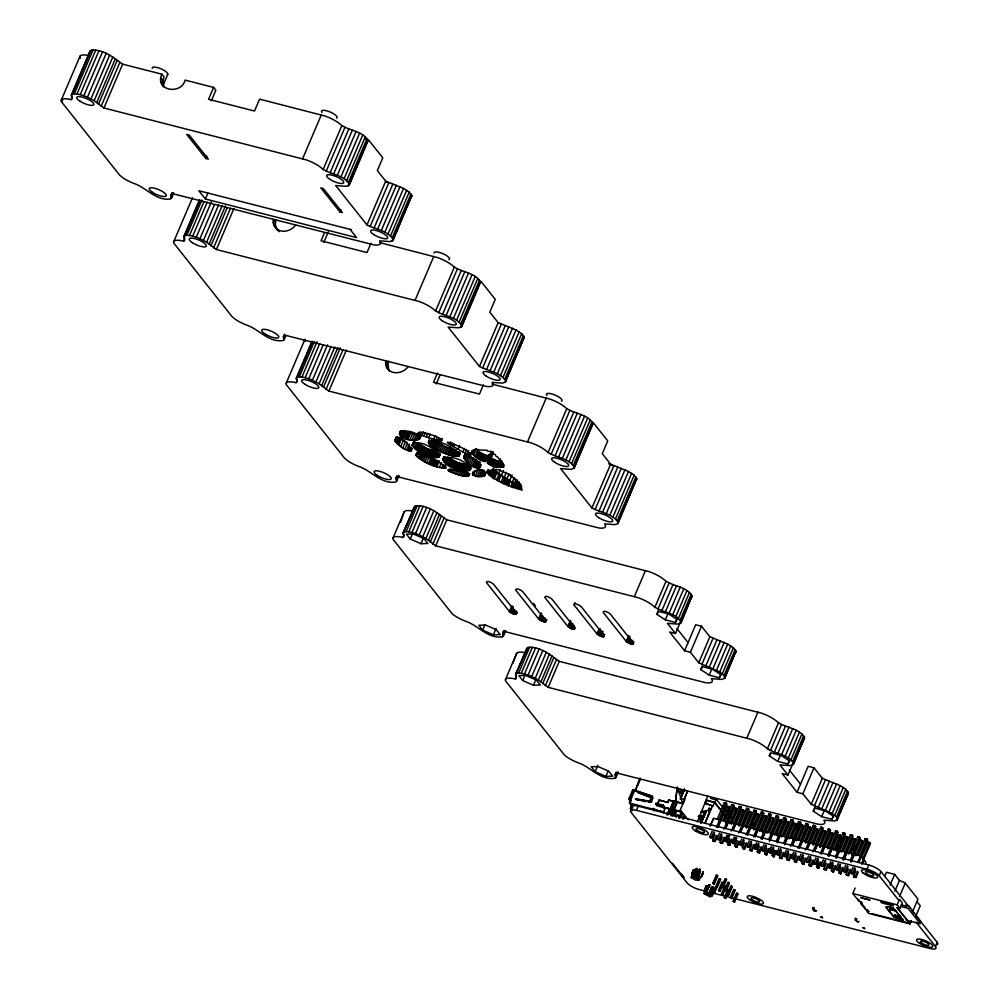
<?xml version="1.0" encoding="UTF-8"?>
<svg xmlns="http://www.w3.org/2000/svg" width="999" height="999" viewBox="0 0 999 999"><rect width="100%" height="100%" fill="white"/><g stroke="black" fill="none" stroke-linecap="round" stroke-linejoin="round"><path stroke-width="1.5" d="M706.555 885.926L704.645 889.697L704.133 893.718L710.077 896.89L711.675 896.303L714.223 892.869L714.035 887.075M211.351 100.774L215.859 90.21L213.624 87.4L185.102 80.107C181.156 95.405 154.171 90.534 161.863 74.176L122.64 64.161C113.399 57.53 103.359 48.926 91.146 50.262L90.097 51.049L71.404 94.893L72.103 98.926L71.179 99.625L67.832 98.951A17.62 5.095 23.1 0 0 61.214 101.423L119.655 175.175L123.414 178.184A17.62 5.095 23.1 0 0 135.402 183.991C147.128 188.511 156.581 201.086 170.604 199.001L173.451 193.968M161.513 83.854L163.749 86.676L162.999 80.594L164.086 76.973L161.863 74.176M273.177 222.465L273.239 219.318L275.474 222.128L275.412 225.275L277.822 230.694L273.976 225.387L273.177 222.465L275.412 225.275M385.651 363.998L385.701 360.839L387.937 363.661L388.686 369.73L386.451 366.92L385.651 363.998L387.887 366.808M700.586 871.003L698.164 879.295L701.585 876.385L703.333 872.289L698.863 880.169L694.829 877.597C695.067 865.022 696.041 879.033 691.233 877.484L693.493 869.704M472.927 453.496L471.803 450.761L473.426 451.81L473.588 449.65L474.987 450.911L476.261 449.113C479.37 449.987 482.804 450.362 486.813 450.124L487.749 451.298L491.246 451.348L493.481 454.046L494.98 454.245L496.253 456.63C498.788 456.131 497.977 460.102 500.474 458.891C499.25 461.813 503.621 460.776 501.823 462.525C504.745 463.461 500.561 464.66 504.483 465.284L501.873 466.133L503.946 466.933L502.859 467.232L497.402 467.257L492.582 465.996L487.425 463.261L490.459 459.74L490.946 454.92L488.961 458.691L485.514 461.426L480.294 459.99L475.062 456.643L470.929 452.372L472.927 453.496L474.463 449.762M171.641 198.214L170.879 195.479L171.878 193.481L373.888 244.892A17.62 5.095 23.1 0 0 380.507 242.42L379.62 240.834L390.097 241.571L393.044 240.472L411.838 195.429L409.215 192.133L403.546 188.411L385.689 181.106L377.347 170.604L382.792 157.83L368.456 139.785L365.534 139.036M199.55 199.65L183.878 236.426L184.578 240.447L183.641 241.159L180.295 240.484A17.62 5.095 23.1 0 0 173.676 242.957L232.118 316.708L235.889 319.717A17.62 5.095 23.1 0 0 247.877 325.512C259.59 330.045 269.043 342.62 283.079 340.534L284.116 339.747L283.341 337.013L284.34 335.015L486.363 386.426A17.62 5.095 23.1 0 0 492.982 383.953L492.082 382.367L502.559 383.104L505.519 382.005L524.313 336.963L521.69 333.666L516.021 329.945L498.164 322.64L489.81 312.138L495.267 299.363L480.931 281.318L461.588 326.71L458.628 327.822L448.151 327.085L479.458 366.471C488.124 371.079 499.862 371.978 505.606 380.794L505.519 382.005M312.025 341.183L296.341 377.947L297.053 381.98L296.116 382.692L292.769 382.018A17.62 5.095 23.1 0 0 286.151 384.49L344.593 458.241L348.364 461.238A17.62 5.095 23.1 0 0 360.339 467.045C372.065 471.565 381.518 484.14 395.542 482.067L396.578 481.281L395.816 478.546L396.815 476.535L598.826 527.959A17.62 5.095 23.1 0 0 605.444 525.486L604.557 523.888L615.034 524.637L617.981 523.526L636.775 478.496L634.153 475.199L628.483 471.466L610.626 464.173L602.285 453.671L607.742 440.884L593.394 422.839L574.05 468.244L571.103 469.355L560.626 468.606L591.932 508.004C600.586 512.612 612.325 513.498 618.081 522.327L617.981 523.526M685.439 610.239L675.511 633.516L667.444 623.364L677.921 624.1L680.881 623.001L692.07 595.791C685.988 585.864 672.165 586.725 664.098 579.645A17.62 5.095 23.1 0 0 649.175 571.665L446.803 519.805C437.562 513.186 427.522 504.57 415.297 505.919L403.171 532.704L403.871 536.738L402.934 537.45L399.6 536.775A17.62 5.095 23.1 0 0 392.969 539.235L452.247 613.836A17.62 5.095 23.1 0 0 467.17 621.803C478.883 626.323 488.349 638.898 502.372 636.825L503.409 636.038L502.634 633.304L503.646 631.293L705.656 682.717A17.62 5.095 23.1 0 0 712.275 680.244L711.388 678.646L721.852 679.395L724.812 678.284L736.001 651.073L733.378 647.777L727.709 644.055L709.852 636.75L701.51 626.261L695.666 624.762L684.577 650.774L690.409 652.26L698.751 662.762L719.755 671.915L724.038 675.549L724.812 678.284M797.327 753.146L787.986 775.037L779.919 764.897L790.396 765.634L793.343 764.535L804.532 737.324C798.463 727.397 784.64 728.259 776.56 721.178A17.62 5.095 23.1 0 0 761.638 713.199L559.265 661.338C550.024 654.707 539.984 646.103 527.772 647.452L515.634 674.238L516.346 678.271L515.409 678.97L512.062 678.296A17.62 5.095 23.1 0 0 505.444 680.769L564.722 755.356A17.62 5.095 23.1 0 0 579.645 763.336C591.358 767.856 600.811 780.431 614.835 778.346L615.884 777.559L615.109 774.824L616.108 772.826L818.119 824.237A17.62 5.095 23.1 0 0 824.749 821.765L823.85 820.179L834.327 820.916L837.287 819.817L848.463 792.607L845.841 789.31L840.184 785.589L822.314 778.283L813.973 767.781L808.141 766.295L797.04 792.307L802.884 793.793L811.225 804.295L832.217 813.448L836.513 817.082L837.287 819.817M709.128 884.727L705.694 893.655L704.133 893.718L708.316 885.851M864.16 927.621L864.947 928.858M90.097 51.049L71.316 96.091M393.044 240.472L393.144 239.273C387.387 230.444 375.649 229.545 366.995 224.95L335.689 185.552L346.166 186.289L349.113 185.19L367.907 140.147C361.838 130.22 348.014 131.081 339.935 124.001A17.62 5.095 23.1 0 0 325.012 116.021L259.59 99.138L254.52 111.026L208.554 99.288L213.624 87.4M367.907 140.147L364.96 146.378M412.912 511.213L410.689 510.764A17.62 5.095 23.1 0 0 404.17 511.838L400.674 522.102M414.26 506.705L403.072 533.903M461.588 326.71L480.369 281.681C474.3 271.753 460.477 272.602 452.41 265.522A17.62 5.095 23.1 0 0 437.487 257.555L379.595 242.582M480.369 281.681L479.245 283.666M512.924 663.236L516.645 653.371A17.62 5.095 23.1 0 1 523.164 652.297L525.387 652.747M526.735 648.226L515.546 675.436M574.05 468.244L592.844 423.201C586.775 413.274 572.951 414.135 564.872 407.055A17.62 5.095 23.1 0 0 549.949 399.088L492.057 384.116M592.844 423.201L591.708 425.187M680.881 623.001L692.07 595.791M793.343 764.535L804.532 737.324M709.74 884.989L707.417 888.76L707.429 893.556L711.675 896.303L713.011 892.307M394.892 440.234C399.413 433.329 410.002 445.242 411.288 450.524C405.719 451.748 397.752 445.379 394.892 440.234L396.416 436.675M862.299 903.321L860.951 901.622M868.68 911.725C864.784 907.154 871.378 913.261 866.932 911.275L868.556 913.336L910.014 923.913L911.188 921.165M428.384 441.945C438.524 439.535 454.645 446.391 459.265 455.644C453.309 457.842 446.728 453.883 441.133 451.91C436.95 449.1 426.036 446.266 429.395 439.56M670.991 815.996C672.252 812.287 671.865 801.66 676.985 801.972L682.866 803.808L679.732 811.151L680.294 811.862L680.856 810.551L688.249 819.854M672.602 815.696L673.438 810.289L676.985 801.972M672.939 816.121L673.776 810.713L677.322 802.397M716.77 886.962L714.547 892.382M821.877 916.558L822.627 918.056M442.669 459.403C450.686 454.108 466.058 460.814 470.941 468.843C465.309 474.5 439.96 466.171 443.756 456.568M399.413 433.266C404.283 428.883 417.207 431.693 420.229 437.987C415.659 442.869 397.227 439.797 400.424 430.894M635.027 790.796L634.203 789.797L632.617 790.034L629.095 798.301L629.045 799.612L630.869 800.886L630.157 802.547M634.203 789.797L629.969 798.526L630.869 800.886M701.735 876.098L703.246 872.027M713.298 887.124L711.026 895.479L714.622 892.144M275.474 222.128L276.199 219.718M387.937 363.661L388.661 361.238M493.931 478.271L503.983 484.016L503.459 482.967L508.716 486.014L508.054 484.965L513.623 487.837L512.649 486.575L522.152 490.247L520.192 487.574C525.599 490.746 515.734 482.817 521.628 486.463L518.344 483.628L521.041 484.777L516.833 481.605L519.393 482.48L514.71 479.52L516.883 479.97L508.703 474.725L510.252 474.862L498.389 469.742L492.894 469.368L514.585 484.665C509.865 478.434 472.415 460.002 493.993 478.671L496.865 472.177L493.993 478.671M651.323 800.274L651.635 801.523L652.272 798.051L652.909 798.551L652.447 796.278L633.329 789.572M463.711 456.955L463.911 456.293C470.092 454.595 480.107 460.951 480.444 467.295C473.901 469.867 465.921 462.712 463.711 456.955L464.722 454.57M730.556 818.306L730.619 816.72L716.208 799.262L714.772 802.259L729.495 820.803M706.031 811.825L701.123 823.176L706.043 811.388L704.357 812.924L702.022 818.393L699.637 818.268L702.272 818.943L703.071 817.07L701.623 815.259L700.836 817.132L702.272 818.943M695.379 869.58L692.594 877.522L695.966 869.592M697.889 869.455L694.829 877.597L693.031 877.134L696.753 868.443L692.944 877.447M812.961 907.304C811.762 908.678 814.197 912.736 815.209 910.126M814.41 907.679C813.223 909.053 815.659 913.111 816.67 910.501M855.269 918.106L855.156 920.229L857.154 921.565M856.73 918.481C855.544 919.867 857.979 923.913 858.99 921.315M682.866 803.808L687.374 790.709M704.932 823.226L710.601 808.616L709.14 808.241L708.316 810.177L700.823 812M631.855 805.369L630.431 808.566L632.205 810.801M632.379 805.369L632.03 806.268L630.956 806.131L631.83 806.343L631.306 808.79L630.431 808.566M472.39 474.013C475.049 469.33 484.016 467.095 485.164 474.288C484.09 478.334 469.305 477.36 473.401 471.628M714.497 892.119L716.183 888.248M716.133 888.486L714.41 892.606L715.858 888.211M631.455 805.544L631.892 806.28L632.28 805.344L632.03 806.268L629.445 803.009L634.69 790.359L633.791 790.134L634.627 790.321M691.82 873.438L693.706 869.804M704.67 889.634L706.355 885.726L704.832 890.471M709.44 884.639L707.604 888.523L709.29 884.627M714.385 892.182L716.033 888.198M709.527 884.689L707.929 888.723L709.677 884.802M695.142 872.527L696.84 868.481L695.054 872.477M701.423 876.635L703.071 872.065M61.601 102.11L62.6 99.738M639.86 779.807L635.152 790.833L640.084 777.996M694.73 872.776L696.503 868.593M695.242 872.876L697.027 868.668M706.368 885.713L704.57 890.134L707.991 885.526M693.506 869.542L691.907 873.463M61.314 100.037L80.02 56.194M71.404 94.893L72.44 94.106L91.146 50.262M71.179 99.625L72.378 96.803M72.44 94.106L74.363 93.794L93.057 49.95M74.363 93.794L77.023 93.956L95.717 50.125M77.023 93.956L80.245 94.618L98.951 50.774M80.245 94.618L83.816 95.704L102.522 51.861M349.213 183.991C343.132 174.063 329.308 174.912 321.241 167.832A17.62 5.095 23.1 0 0 306.318 159.865L103.946 107.992L94.156 100.699L87.5 97.14L106.194 53.309M91.021 98.851L109.715 55.007M94.156 100.699L112.85 56.868M96.691 102.572L115.385 58.729M98.439 104.333L117.145 60.502M101.124 106.331L119.818 62.487M103.946 107.992L122.64 64.161M162.987 85.627L167.757 74.45M170.879 195.479L172.078 192.657M171.204 197.59L173.014 193.344M171.741 197.015L173.551 192.77M205.844 158.504L186.726 134.44L189.236 135.077L208.354 159.141L205.844 158.504L206.855 156.119M173.789 241.558L192.482 197.727M183.779 237.625L199.463 200.849M183.878 236.426L184.915 235.639L199.987 200.287M183.641 241.159L184.852 238.324M184.915 235.639L186.825 235.314L201.91 199.962M186.825 235.314L189.485 235.489L203.971 201.548M350.037 229.358L356.593 237.612L205.394 199.001L207.929 193.057M189.485 235.489L192.72 236.139L207.193 202.198M192.72 236.139L196.291 237.225L211.363 201.873M461.675 325.512C455.606 315.584 441.783 316.446 433.703 309.365A17.62 5.095 23.1 0 0 418.781 301.386L216.408 249.525L206.618 242.233L199.962 238.674L214.435 204.733M203.484 240.384L218.569 205.032M206.618 242.233L222.302 205.469M209.153 244.106L225.437 205.919M210.914 245.866L227.198 207.68M213.599 247.864L230.482 208.267M216.408 249.525L233.903 208.516M302.61 158.741L321.316 114.897M323.064 169.655L341.758 125.824M326.223 171.191L344.93 127.36M330.145 172.727L348.851 128.883M333.716 173.814L352.422 129.97M337.4 175.262L356.094 131.418M340.921 176.96L359.615 133.129M344.056 178.821L362.749 134.977M346.591 180.694L365.284 136.851M324.4 232.892L321.029 240.809L366.995 252.547L370.941 243.306M348.339 182.455L367.045 138.611M283.341 337.013L284.553 334.178M323.826 242.307L328.334 231.743M348.077 185.976L354.707 170.417M355.919 167.582L357.729 163.349M358.928 160.514L360.739 156.269M361.95 153.446L363.761 149.201M349.113 185.19L368.456 139.785M284.203 338.549L285.414 335.714M284.116 339.747L285.926 335.502M339.91 211.913L320.791 187.862L323.289 188.499L342.42 212.562L339.91 211.913L340.921 209.54M286.251 383.092L304.957 339.248A17.62 5.095 23.1 0 0 304.845 340.647L305.232 341.333M296.253 379.158L311.938 342.382M296.341 377.947L297.377 377.16L312.462 341.808M296.116 382.692L297.315 379.857M297.377 377.16L299.3 376.848L314.373 341.496M299.3 376.848L301.96 377.023L317.033 341.67M366.995 224.95L385.689 181.106M301.96 377.023L305.182 377.672L319.668 343.731M370.154 226.486L388.861 182.642M305.182 377.672L308.753 378.758L323.239 344.817M374.076 228.009L392.782 184.178M574.15 467.045C568.069 457.117 554.245 457.979 546.178 450.899A17.62 5.095 23.1 0 0 531.256 442.919L328.883 391.059L319.093 383.766L312.437 380.207L327.51 344.855M377.659 229.096L396.353 185.265M315.959 381.905L331.031 346.553M381.331 230.544L400.025 186.701M319.093 383.766L334.777 346.99M384.852 232.255L403.546 188.411M321.628 385.639L337.912 347.452M387.987 234.103L406.68 190.26M323.389 387.4L340.272 347.802M390.522 235.976L409.215 192.133M326.061 389.385L342.957 349.8M392.282 237.737L410.976 193.893M392.008 241.258L410.714 197.415L411.75 196.628M393.144 239.273L411.838 195.429M328.883 391.059L346.378 350.05M415.084 300.262L433.778 256.431M435.527 311.188L454.22 267.357M438.698 312.724L457.392 268.893M442.619 314.26L461.313 270.417M446.191 315.347L464.885 271.503M395.005 440.734L396.528 437.175M395.217 441.271L397.252 436.526M395.567 441.858L397.59 437.1M399.438 433.716L400.449 431.331M399.563 434.165L401.086 430.606M449.862 316.783L468.556 272.952M399.787 434.64L401.311 431.068M396.578 443.094L399.113 437.15L407.38 443.019L404.845 448.963M400.099 435.102L401.61 431.531M400.474 435.576L402.497 430.819M397.227 443.731L399.762 437.787M400.911 436.026L402.947 431.268M397.989 444.405L400.524 438.461M401.411 436.463L403.946 430.519M401.935 436.888L404.47 430.944L412.562 433.828L419.717 434.128M398.838 445.079L401.373 439.135M402.51 437.275L405.045 431.331M453.384 318.494L472.09 274.65M403.246 437.687L405.794 431.743M404.083 438.074L406.618 432.13M400.736 446.453L403.271 440.509M404.97 438.424L407.505 432.48M405.919 438.761L408.454 432.817M456.518 320.342L475.224 276.511M402.797 447.764L405.332 441.82M406.918 439.061L409.453 433.116M407.942 439.335L410.477 433.391M459.053 322.215L477.759 278.384M437.437 373.102L433.491 382.342L479.458 394.081L483.404 384.84M410.027 439.772L412.562 433.828M406.768 449.962L409.303 444.018M460.814 323.976L479.508 280.145M395.816 478.546L397.015 475.711M407.629 450.374L409.665 445.616M412.1 440.084L414.635 434.14M436.288 383.841L440.234 374.588M460.539 327.497L469.592 306.293M470.804 303.459L472.614 299.213M473.813 296.391L475.624 292.145M476.835 289.323L478.646 285.077M408.416 450.711L409.94 447.14M396.678 480.069L398.489 475.836M409.091 450.961L410.614 447.402M396.578 481.281L399.001 475.624M412.1 445.104C418.344 438.386 435.114 448.588 439.66 455.319C433.429 462.087 416.633 451.773 412.1 445.104L413.623 441.533M414.048 440.247L416.583 434.303M409.64 451.123L411.163 447.564M412.3 445.666L413.823 442.095M410.102 451.211L411.113 448.838M410.489 451.211L411.501 448.838M412.637 446.278L414.66 441.533M410.789 451.136L411.813 448.763M411.026 450.999L412.038 448.613M415.771 440.247L418.306 434.303M413.111 446.953L415.147 442.195M417.182 440.072L419.205 435.327M420.055 434.44C410.951 428.883 437.55 435.664 438.299 437.924C452.235 445.554 422.065 435.889 420.055 434.44L421.066 432.067M414.448 448.376L416.983 442.432L427.023 448.613L438.299 451.723L435.764 457.667M418.381 439.697L419.892 436.138M419.293 439.223L420.816 435.651M415.272 449.1L417.807 443.156M419.917 438.648L421.241 435.614M421.828 435.202L423.351 431.63M416.196 449.825L418.731 443.881M417.195 450.549L419.73 444.605M415.771 455.107C416.92 451.286 425.824 457.267 428.771 457.53C434.415 460.701 442.357 462.549 446.041 468.081C435.277 468.007 423.551 462.812 415.771 455.107L416.783 452.734M423.926 436.014L425.449 432.442M416.084 455.569L417.095 453.184M418.281 451.261L420.816 445.317M416.508 456.081L418.032 452.51M417.07 456.655L418.593 453.084M419.43 451.973L421.965 446.029M426.248 436.838L427.772 433.279M420.629 452.659L423.164 446.715M418.581 457.942L420.104 454.383M419.555 458.653L421.578 453.896M421.878 453.321L424.413 447.377M428.708 437.662L430.232 434.103M420.666 459.415L422.689 454.657M423.164 453.958L425.699 448.014M428.346 442.37L429.358 439.997M428.446 442.869L429.47 440.484M421.928 460.214L423.951 455.457M424.488 454.557L427.023 448.613M429.108 443.993L430.631 440.422M429.645 444.617L431.68 439.86M423.339 461.038L425.362 456.281M425.824 455.132L428.359 449.188M430.319 445.279L432.342 440.522M433.678 439.185L435.202 435.626M431.106 445.966L433.641 440.022M427.185 455.656L429.72 449.712M424.9 461.9L427.435 455.956M393.082 537.849L404.17 511.838M432.018 446.678L434.553 440.734L445.242 446.665L456.518 450.187L453.983 456.131M428.534 456.131L431.068 450.187M436.014 439.835L437.025 437.45M433.029 447.402L435.564 441.458M426.623 462.799L429.158 456.855M429.882 456.555L432.417 450.611M434.153 448.151L436.688 442.207M438.124 440.347L439.135 437.974M431.218 456.93L433.753 450.986M428.509 463.723L431.044 457.779L432.405 458.404L429.87 464.348M435.377 448.901L437.912 442.957M432.492 457.23L435.027 451.286M439.91 440.721L440.921 438.349M436.688 449.662L439.223 443.718M433.678 457.442L436.213 451.498M441.283 440.921L442.307 438.549M431.256 464.947L433.791 459.003L435.189 459.54L432.654 465.484M434.777 457.592L437.312 451.648M438.099 450.424L440.634 444.48M403.171 532.704L415.297 505.919M436.663 457.667L439.198 451.723M439.572 451.173L442.107 445.229M402.934 537.45L404.108 534.702M437.45 457.604L438.961 454.033M404.208 531.918L406.118 531.605L417.22 505.594M434.041 465.996L436.575 460.052M438.124 457.467L439.647 453.908M438.686 457.267L440.197 453.696M441.133 451.91L443.668 445.954M439.123 457.005L440.134 454.62M435.414 466.446L437.949 460.502M406.118 531.605L408.791 531.78L419.88 505.769M436.763 466.858L439.298 460.914M442.707 452.609L445.242 446.665M479.458 366.471L498.164 322.64M444.28 453.259L446.815 447.315M439.323 467.532L441.346 462.787M442.719 459.89L443.731 457.517M449.6 444.218C439.31 437.712 467.045 449.075 466.983 451.073C480.819 463.848 451.685 445.204 449.6 444.218L450.611 441.833M408.791 531.78L412.013 532.43L423.101 506.418M442.894 460.427L444.418 456.855M445.816 453.846L448.351 447.902M482.629 368.007L501.323 324.176M410.252 539.01L406.356 534.103L413.174 533.891L423.901 538.586L427.797 543.493L420.979 543.706L410.252 539.01L412.974 532.642M443.643 461.588L445.666 456.83M447.315 454.383L449.85 448.439M441.608 468.019L443.131 464.46M444.205 462.212L446.228 457.455M451.348 445.317L452.36 442.944M444.892 462.862L447.427 456.918L457.829 462.624L469.155 464.997L466.62 470.941M448.776 454.857L451.311 448.913M412.013 532.43L415.584 533.516L426.673 507.504M443.531 468.319L445.054 464.747M445.704 463.536L448.239 457.592M453.396 446.565L454.42 444.193M486.55 369.543L505.244 325.699M450.187 455.282L452.722 449.338M446.628 464.223L449.163 458.279M444.98 468.419L445.991 466.034M451.523 455.631L454.058 449.687M447.689 464.922L450.224 458.966M680.968 621.803C674.899 611.875 661.076 612.737 653.009 605.656A17.62 5.095 23.1 0 0 638.086 597.677L435.714 545.816L425.924 538.523L419.255 534.964L430.357 508.953M448.838 465.609L451.373 459.665M452.797 455.919L455.332 449.975M490.122 370.629L508.816 326.785M450.049 466.271L452.597 460.327M455.082 456.281L457.105 451.536M458.091 449.288L459.615 445.716M449.063 471.141C442.008 466.77 467.757 472.477 469.18 474.188C469.18 479.857 452.684 472.927 449.063 471.141L450.074 468.768M451.311 466.895L453.846 460.951M456.081 456.368L458.104 451.61M422.789 536.663L433.878 510.664M456.968 456.381L459.003 451.623M450.512 471.853L451.523 469.48M452.609 467.495L455.144 461.55M457.742 456.306L459.265 452.747M493.793 372.078L512.499 328.234M420.979 543.706L423.688 537.337M458.391 456.168L459.915 452.597M458.903 455.944L459.915 453.571M452.085 472.564L453.596 468.993M453.946 468.044L456.481 462.1M459.265 455.644L460.277 453.271M455.294 468.568L457.829 462.624M425.924 538.523L437.013 512.512M453.733 473.239L455.257 469.667M462.949 451.973L464.473 448.414M456.643 469.043L459.178 463.099M497.315 373.776L516.021 329.945M455.444 473.876L456.968 470.304M458.004 469.468L460.539 463.524M465.209 453.171L466.733 449.612M428.459 540.384L439.548 514.385M463.823 457.804L464.835 455.432M457.18 474.463L459.203 469.705M459.34 469.855L461.888 463.911M464.285 458.866L465.809 455.307M500.462 375.636L519.155 331.793M467.245 454.22L468.756 450.649M460.664 470.179L463.199 464.235M430.207 542.157L441.308 516.146M465.147 460.127L467.17 455.369M458.916 474.987L460.439 471.416M461.963 470.454L464.498 464.51M468.943 455.044L469.955 452.659M466.308 461.488L468.843 455.544M460.626 475.437L462.649 470.679M463.211 470.666L465.746 464.722M502.984 377.497L521.69 333.666M470.217 455.606L471.241 453.221M432.892 544.143L443.981 518.144M467.619 462.774L470.104 456.78L478.921 461.925L476.386 467.869M462.287 475.799L463.798 472.24M464.41 470.829L466.945 464.885M472.327 452.31L473.339 449.925M472.902 452.085L473.926 449.7M472.39 454.158L474.338 449.488M465.559 470.916L468.094 464.972M504.745 379.27L523.451 335.427M463.848 476.073L465.372 472.502M469.031 463.961L471.565 458.017M474.987 450.911L475.999 448.526M473.563 455.344L476.098 449.4L481.605 453.396L487.062 455.819L489.872 454.408L492.22 451.673L489.685 457.617M506.893 377.135L522.577 340.359M505.606 380.794L524.313 336.963M465.322 476.223L466.833 472.664M467.607 470.891L470.142 464.947M435.714 545.816L446.803 519.805M470.517 465.047L473.051 459.103M468.481 470.779L470.517 466.021M466.633 476.261L468.156 472.702M475.062 456.643L477.597 450.699M469.23 470.604L471.253 465.846M469.83 470.354L470.841 467.982M467.794 476.173L468.806 473.788M472.028 465.996L474.562 460.052M475.936 457.317L478.471 451.373M468.756 475.924L469.767 473.551M472.789 466.421L475.324 460.477M476.898 457.992L479.433 452.048M473.538 466.795L476.073 460.851M474.275 467.132L476.81 461.188M477.934 458.666L480.469 452.722M475 467.432L477.534 461.488M472.44 474.463L473.464 472.09M472.577 474.675L473.588 472.29M479.07 459.34L481.605 453.396M475.711 467.669L478.246 461.725M472.789 474.85L474.313 471.291M473.089 475.012L474.612 471.453M473.476 475.149L475.499 470.392M480.294 459.99L482.829 454.046M477.122 468.032L479.657 462.087L480.332 462.175M477.797 468.119L479.82 463.361M478.396 468.131L479.92 464.56M481.605 460.614L484.14 454.67M475.574 475.674L478.109 469.73L484.428 470.529L481.893 476.473M478.946 468.069L480.469 464.51M479.42 467.957L480.944 464.398M479.832 467.782L480.844 465.409M483.017 461.213L485.551 455.269M477.46 476.061L479.995 470.117M484.527 461.763L487.062 455.819M479.145 476.323L481.68 470.379M485.514 461.426L488.049 455.482M486.451 460.964L488.986 455.02M480.619 476.448L483.154 470.504M487.337 460.352L489.872 454.408M488.186 459.602L490.721 453.658M488.961 458.691L491.496 452.747M487.425 463.261L488.436 460.876M491.033 456.231L493.069 451.473M488.449 462.512L490.484 457.754M482.954 476.373L484.977 471.615M490.996 457.467L493.019 452.722M489.298 461.675L493.344 452.697L489.96 460.751M488.711 464.11L491.246 458.166L496.366 460.489L502.06 461.501L499.525 467.445M483.803 476.161L485.327 472.589M484.453 475.836L485.477 473.464M484.902 475.424L486.151 472.527M490.01 464.835L492.544 458.891M487.175 471.89L488.199 469.505M487.512 472.889L488.523 470.504M491.296 465.472L493.831 459.528M488.086 473.913L489.61 470.354M488.786 474.875L490.809 470.129M492.582 465.996L495.117 460.052M489.448 475.674L491.983 469.73M489.885 475.274L491.908 470.517M490.222 475.262L492.257 470.504M493.831 466.433L496.366 460.489M492.644 469.817L493.656 467.445M490.584 475.524L492.607 470.766M490.934 475.849L492.957 471.103M495.067 466.783L497.602 460.839M491.683 476.673L494.218 470.729L495.179 471.69L492.644 477.634M496.253 467.057L498.788 461.113M497.402 467.257L499.937 461.313M495.679 471.603L496.69 469.23M493.256 478.146L495.791 472.202L496.466 472.327M498.489 467.382L501.023 461.438M494.055 478.171L496.59 472.227M500.487 467.457L502.509 462.712M498.613 473.414L500.137 469.842M501.373 467.432L502.884 463.761M502.172 466.283L503.184 463.911M496.565 479.907L499.1 473.963L501.448 475.561M497.714 480.744L500.249 474.8M498.401 480.719L501.036 474.55M498.489 480.969L501.023 475.024M501.473 475.237L503.508 470.479M501.086 482.255L503.121 477.497M504.245 477.085L506.281 472.327M502.46 483.141L504.994 477.197M503.396 483.091L505.482 478.221M503.496 483.341L505.531 478.583M504.77 483.791L508.966 474.2M506.081 484.565L508.104 479.807M507.392 485.314L509.428 480.556M509.552 480.831L512.087 474.887M508.091 485.264L510.089 480.207M508.304 485.564L509.827 482.005M527.547 441.795L546.253 397.952M512.1 482.742L514.135 477.984M510.801 486.463L512.824 481.705M512.187 487.187L514.223 482.43M512.587 486.775L514.173 483.017M513.099 486.788L515.634 480.844M513.573 487.037L516.608 479.907M514.685 487.674L517.22 481.73L516.108 481.093M516.083 488.424L518.631 482.48L517.22 481.73M516.995 488.199L519.005 483.316M516.945 488.836L518.968 484.078M517.195 488.486L519.23 483.728M518.506 488.636L520.029 485.064M519.83 489.173L520.854 486.8M548.001 452.722L566.695 408.878M551.161 454.258L569.867 410.414M555.082 455.781L573.788 411.95M482.679 630.157L478.783 625.249L485.601 625.037L496.328 629.732L500.224 634.64L493.406 634.852L482.679 630.157L484.852 625.062M558.653 456.868L577.36 413.037M562.337 458.316L581.031 414.485M565.859 460.027L584.552 416.183M493.406 634.852L496.128 628.483M568.993 461.875L587.687 418.044M571.528 463.748L590.222 419.905M509.44 611.5L486.388 582.492C486.613 579.807 492.345 582.892 493.681 584.353L516.733 613.374C516.508 616.046 510.776 612.961 509.44 611.5L511.975 605.556M509.927 612L511.963 607.242M510.626 612.512L513.161 606.568M573.289 465.509L591.982 421.678M502.634 633.304L503.808 630.556M511.5 613.024L513.536 608.279M574.825 464.785L584.477 442.157M585.676 439.335L587.487 435.089M588.698 432.267L590.509 428.022M502.372 636.825L504.707 631.343M512.487 613.498L513.998 609.939M503.508 634.827L505.257 630.731M503.409 636.038L505.744 630.556M513.498 613.91L515.022 610.339M514.497 614.21L516.021 610.639M515.397 614.385L516.408 612.012M516.133 614.435L517.145 612.062M505.544 679.382L516.645 653.371M538.636 618.955L515.571 589.947C515.809 587.262 521.54 590.347 522.877 591.808L545.929 620.829C545.691 623.501 539.959 620.416 538.636 618.955L541.171 613.011M539.123 619.455L541.658 613.511M515.634 674.238L527.772 647.452M539.822 619.967L541.845 615.209M515.409 678.97L516.57 676.236M540.696 620.479L542.719 615.734M516.683 673.451L518.593 673.139L529.682 647.127M541.67 620.953L543.194 617.394M542.694 621.353L544.218 617.794M518.593 673.139L521.253 673.314L532.342 647.302M591.932 508.004L610.626 464.173M543.681 621.665L545.204 618.094M544.58 621.84L545.591 619.467M545.317 621.89L546.341 619.517M545.854 621.803L546.865 619.43M521.253 673.314L524.487 673.963L535.576 647.951M595.104 509.54L613.798 465.696M522.727 680.544L518.818 675.636L525.636 675.411L536.363 680.107L540.272 685.027L533.441 685.239L522.727 680.544L524.9 675.449M524.487 673.963L528.059 675.049L539.148 649.038M599.013 511.076L617.719 467.232M793.443 763.336C787.374 753.408 773.551 754.257 765.471 747.177A17.62 5.095 23.1 0 0 750.549 739.21L548.176 687.337L538.386 680.044L531.73 676.485L542.819 650.486M602.597 512.162L621.291 468.319M535.252 678.196L546.341 652.185M606.268 513.598L624.962 469.767M533.441 685.239L536.163 678.87M538.386 680.044L549.475 654.045M609.79 515.309L628.483 471.466M540.921 681.917L552.01 655.918M573.95 604.857C574.188 602.172 579.919 605.257 581.256 606.718L604.308 635.739C604.07 638.411 598.339 635.327 597.015 633.865L573.95 604.857L574.962 602.484M612.924 517.157L631.618 473.326M542.682 683.678L553.771 657.679M567.819 626.41L544.767 597.402C544.992 594.717 550.724 597.802 552.06 599.263L575.112 628.284C574.887 630.956 569.155 627.872 567.819 626.41L570.354 620.466M568.306 626.91L570.841 620.966M569.005 627.422L571.041 622.664M615.459 519.03L634.153 475.199M569.88 627.934L571.915 623.189M545.354 685.676L556.455 659.665M570.866 628.408L572.889 623.663M617.22 520.791L635.913 476.96M571.878 628.808L573.401 625.249M618.756 520.079L620.566 515.834M621.778 512.999L635.651 480.482L636.688 479.695M618.081 522.327L636.775 478.496M548.176 687.337L559.265 661.338M572.877 629.12L574.4 625.549M573.776 629.295L574.787 626.922M597.015 633.865L599.038 629.12M597.502 634.365L600.037 628.421M598.201 634.877L600.224 630.119M599.075 635.389L601.098 630.644M600.049 635.864L602.085 631.118M601.073 636.263L603.096 631.518M602.06 636.575L603.084 634.19M602.959 636.75L603.97 634.377M603.696 636.8L604.72 634.427M634.377 596.553L645.466 570.541M626.198 641.321L603.146 612.312C603.371 609.627 609.103 612.712 610.439 614.173L633.491 643.194C633.266 645.866 627.534 642.782 626.198 641.321L628.733 635.376M626.685 641.82L628.721 637.062M627.384 642.332L629.932 636.388M628.259 642.844L630.294 638.099M629.245 643.319L630.756 639.76M630.257 643.718L631.78 640.159M631.256 644.03L632.779 640.459M632.155 644.205L633.166 641.833M632.891 644.255L633.903 641.882M654.82 607.479L665.921 581.468M657.991 609.015L669.08 583.004M656.842 614.323L658.528 611.363L668.656 613.948L677.097 619.505L675.424 622.464L665.284 619.867L656.842 614.323L658.478 610.501M661.912 610.539L673.001 584.54M595.154 771.69L591.246 766.782L598.076 766.558L608.791 771.253L612.699 776.173L605.881 776.385L595.154 771.69L597.864 765.321M665.484 611.625L676.573 585.626M665.284 619.867L668.006 613.498M669.155 613.074L680.257 587.062M672.689 614.785L683.778 588.773M605.881 776.385L608.054 771.29M675.824 616.633L686.912 590.621M675.424 622.464L677.047 618.643M678.346 618.506L689.447 592.494M680.107 620.267L691.208 594.255M615.109 774.824L616.271 772.09M685.676 610.102L690.346 599.15M614.835 778.346L617.17 772.876M615.971 776.36L617.719 772.252M615.884 777.559L618.219 772.09M690.409 652.26L701.51 626.261M637.499 785.726L639.947 779.994M698.751 662.762L709.852 636.75M705.494 891.145L699.462 889.61A10.127 2.922 23.1 0 1 687.324 883.128L631.093 812.362A10.127 2.922 23.1 0 1 636.475 810.351L638.249 806.193L868.855 865.084A10.127 2.922 23.1 0 1 880.981 871.565L910.064 908.166M701.922 664.298L713.024 638.286M700.774 669.605L702.459 666.645L712.587 669.243L721.041 674.787L719.355 677.747L709.228 675.162L700.774 669.605L702.409 665.784M705.843 665.834L716.945 639.822M651.298 801.098L650.099 801.772L635.938 799.575L635.352 798.663L648.426 800.998L649.762 800.848L651.385 797.027L652.097 797.527L650.486 801.285L648.626 801.435M709.415 666.907L720.516 640.908M709.228 675.162L711.937 668.793M713.086 668.356L724.188 642.357M653.396 808.428L653.009 809.315L663.923 812.1L629.445 803.009M665.609 808.366L656.755 805.606L655.631 804.195L656.006 803.296L663.311 805.157L664.772 807.005L664.323 808.041L670.691 808.84L670.267 809.827M653.758 810.813L654.62 808.79M656.755 805.606L659.19 799.899L668.106 802.509L668.718 799.862L667.769 802.085M659.19 799.899L657.467 805.132L656.006 803.296M716.62 670.067L727.709 644.055M719.755 671.915L730.843 645.916M664.323 808.041L662.924 806.056L663.311 805.157M719.355 677.747L720.978 673.925M722.289 673.788L733.378 647.777M663.648 811.75L665.272 807.941M663.498 813.298L664.36 811.275M724.038 675.549L735.139 649.55M725.524 674.962L727.272 670.866M729.033 666.758L734.277 654.432M724.899 677.085L736.001 651.073M671.203 807.617L673.813 801.498L668.718 799.862M675.012 801.535L671.303 809.964L667.507 815.109L666.433 814.123L669.929 809.402L673.476 801.073L682.529 803.383L687.724 791.22M674.812 801.747L671.64 810.389L669.318 813.536M672.227 810.539L673.925 806.543M681.38 789.784L682.829 791.595L682.03 793.468L680.581 791.658L681.38 789.784L678.758 789.11M682.03 793.468L679.395 792.794L681.78 792.919L682.954 790.184M672.827 815.072L674.525 811.076L675.399 811.3L676.186 812.299L674.487 816.295M680.531 798.276L684.053 790.034M673.701 815.296L675.399 811.3M676.198 817.282L677.334 814.622L678.995 815.833M678.671 818.044L680.943 812.724L682.617 813.935L680.906 817.931M679.545 818.268L681.83 812.949M682.629 818.918L683.766 816.258L685.426 817.469L683.766 816.258M683.503 819.143L684.64 816.483M707.791 796.003L697.265 821.927M705.431 803.945L706.305 800.099L714.772 802.259M706.305 800.099L704.969 803.208M701.36 822.377L706.043 811.388L702.022 818.393M710.601 808.616L710.114 810.976L708.653 810.601L709.14 808.241M705.082 823.451L712.574 805.868L705.107 803.558M710.227 805.032L712.911 806.293L714.522 802.534L706.643 800.524M746.852 738.086L757.941 712.075M710.014 825.923L713.636 818.331L860.464 855.831L863.76 859.252L861.737 863.136M710.464 825.761L713.636 818.331M712.1 831.318L709.864 836.575L710.589 837.661L712.287 837.874L714.535 832.617M717.282 819.168L724.312 802.709L726.011 802.921L726.735 803.995L719.717 820.466M692.769 877.509L696.528 868.568M713.86 831.767L711.613 837.025L710.139 837.1M719.043 819.617L726.011 802.921M716.42 827.284L719.592 819.854M695.666 878.183L699.05 870.266M695.903 878.333L699.725 869.018M717.956 826.585L720.604 820.391M696.028 878.408L699.974 869.167M696.291 878.546L699.537 870.554M717.881 827.659L721.053 820.229M696.44 878.62L699.812 870.691M714.959 834.914L712.712 840.171L713.448 841.258L715.147 841.47L717.382 836.213M696.578 878.67L699.962 870.753M720.816 821.128L727.16 806.305L728.87 806.518L729.595 807.592L723.738 821.315M700.112 870.816L696.728 878.733L700.224 870.853M716.708 835.364L714.472 840.621L712.999 840.683M723.064 820.466L728.87 806.518M719.517 833.216L717.27 838.473L718.006 839.56L719.705 839.772L721.94 834.515M724.7 821.053L731.718 804.595L733.416 804.819L734.153 805.893L727.122 822.352M728.296 815.047L730.057 810.938M721.266 833.666L719.03 838.923L717.557 838.985M725.873 822.876L733.416 804.819M723.838 829.17L727.01 821.74M727.509 822.726L728.571 820.229M725.374 828.471L728.021 822.289M725.823 828.308L728.471 822.115M722.377 836.812L720.129 842.07L720.853 843.144L722.552 843.368L724.799 838.099M728.234 823.014L734.577 808.191L736.275 808.416L737 809.49L731.156 823.201M724.125 837.249L721.877 842.519L720.404 842.582M729.894 823.725L736.275 808.416M726.935 835.102L724.687 840.371L726.585 841.745L729.919 835.089M731.53 824.325L739.135 806.493L740.833 806.705L741.558 807.791L734.54 824.25M726.585 841.745L725.361 841.22L727.609 835.951M705.431 889.06L706.643 886.238M728.683 835.551L726.136 841.183M733.865 823.401L740.833 806.705M731.256 831.068L734.415 823.638M705.306 893.793L708.791 885.863M705.569 893.755L709.09 884.827M767.294 749.013L778.383 723.001M732.791 830.369L735.426 824.175M729.794 838.698L727.547 843.968L729.445 845.341L732.217 839.997M733.241 830.206L735.876 824.013M735.639 824.912L741.995 810.089L743.693 810.301L744.417 811.388L738.573 825.099M729.445 845.341L728.221 844.817L729.907 840.871M717.831 875.773L714.31 884.015L713.386 883.778L712.849 883.116L716.37 874.874M731.543 839.148L728.995 844.779M737.899 824.25L743.693 810.301M708.541 894.38L711.8 886.375M708.666 894.455L712.037 886.538L708.791 894.542M713.386 883.778L715.147 879.657M709.09 894.692L712.324 886.7M714.31 884.015L713.786 883.353L717.294 875.112M770.466 750.536L781.555 724.537M709.24 894.767L712.624 886.85M709.402 894.842L712.774 886.912M709.565 894.904L712.936 886.987M734.34 837L732.105 842.257L734.003 843.643L736.775 838.298M738.948 826.223L746.553 808.391L748.251 808.603L748.975 809.677L741.957 826.148M769.317 755.856L771.003 752.896L781.131 755.481L789.572 761.026L787.886 763.985L777.759 761.4L769.317 755.856L770.404 753.308M733.341 841.795L735.027 837.849M736.101 837.449L733.553 843.069M741.283 825.299L748.251 808.603M720.679 879.37L717.17 887.611L716.246 887.374L715.709 886.712L719.23 878.458M738.661 832.966L741.832 825.536M713.96 892.544L715.771 888.298M716.246 887.374L719.168 880.506M717.17 887.611L716.645 886.95L720.154 878.695M740.209 832.267L742.844 826.073M774.387 752.072L785.476 726.073M740.646 832.092L743.293 825.898M737.2 840.596L734.964 845.853L736.85 847.239L739.635 841.895M743.056 826.81L749.412 811.975L751.111 812.199L751.835 813.273L745.978 826.997M738.96 841.046L736.4 846.665M745.304 826.148L751.111 812.199M723.538 882.966L720.029 891.208L719.093 890.971L718.568 890.296L722.077 882.055M719.093 890.971L722.614 882.729M777.959 753.159L789.048 727.147M720.029 891.208L719.492 890.534L723.014 882.292M741.758 838.898L739.522 844.155L741.408 845.529L744.193 840.184M746.365 828.109L753.97 810.276L755.669 810.501L756.393 811.575L749.375 828.034M726.673 879.457L723.151 887.699L722.227 887.462L721.703 886.8L725.212 878.558M722.227 887.462L725.149 880.594M723.151 887.699L722.627 887.037L726.136 878.795M743.506 839.335L740.958 844.967M748.701 827.184L755.669 810.501M746.078 834.852L749.25 827.422M726.398 886.55L722.876 894.804L721.952 894.567L721.428 893.893L724.937 885.651M777.759 761.4L780.481 755.032M721.952 894.567L725.474 886.313M747.614 834.153L750.261 827.971M781.63 754.607L792.719 728.596M722.876 894.804L722.352 894.13L725.873 885.888M747.539 835.226L750.711 827.796M744.617 842.494L742.369 847.751L744.267 849.125L747.04 843.78M750.474 828.695L756.817 813.873L758.516 814.085L759.252 815.172L753.396 828.883M729.52 883.054L726.011 891.295L725.087 891.058L724.55 890.396L728.071 882.154M725.087 891.058L726.248 888.311M727.422 885.564L728.596 882.816M752.235 827.072L753.983 822.951M726.011 891.295L725.486 890.633L728.995 882.392M746.365 842.931L743.818 848.563M752.722 828.034L758.516 814.085M729.258 890.146L725.736 898.388L724.812 898.151L724.275 897.489L727.796 889.247M727.147 892.656L728.321 889.909M749.175 840.783L746.927 846.053L747.652 847.127L749.362 847.339L751.598 842.082M753.77 830.007L761.375 812.175L763.074 812.387L763.81 813.473L756.78 829.932M785.152 756.305L796.24 730.306M725.736 898.388L725.212 897.726L728.721 889.485M732.379 886.65L728.87 894.892L727.934 894.654L727.409 893.993L730.931 885.751M727.934 894.654L731.455 886.413M728.87 894.892L728.333 894.23L731.855 885.988M750.923 841.233L748.676 846.49L747.202 846.565M756.106 829.083L763.074 812.387M753.496 836.75L756.668 829.32M755.032 836.051L757.679 829.857M788.286 758.166L799.375 732.155M752.035 844.38L749.787 849.637L751.685 851.023L755.019 844.367M754.957 837.125L758.116 829.694M757.891 830.594L764.235 815.771L765.933 815.983L766.658 817.07L760.813 830.781M735.239 890.246L731.718 898.488L730.793 898.251L730.269 897.589L733.778 889.347M787.886 763.985L789.522 760.164M733.141 892.756L734.315 890.009M731.718 898.488L731.193 897.826L734.715 889.585M753.783 844.829L751.535 850.087L750.062 850.161M759.552 831.305L765.933 815.983M790.821 760.039L801.91 734.028M756.593 842.681L754.345 847.939L755.069 849.025L756.767 849.237L759.015 843.98M761.775 830.531L768.793 814.06L770.491 814.285L771.216 815.359L764.198 831.817M756.705 844.842L755.069 849.025M738.099 893.843L734.577 902.085L733.653 901.847L733.129 901.185L736.638 892.944M792.582 761.8L803.671 735.788M758.341 843.131L756.093 848.388L754.62 848.451M762.936 832.342L770.491 814.285M734.24 900.474L737.162 893.606M734.577 902.085L734.053 901.423L737.562 893.181M760.901 838.648L764.073 831.218M797.564 752.996L804.445 738.523M761.912 839.185L765.084 831.755M762.362 839.01L765.534 831.58M759.44 846.278L757.205 851.535L757.929 852.622L759.627 852.834L761.875 847.577M765.883 831.143L771.653 817.657L773.351 817.881L774.075 818.955L768.231 832.679M759.003 849.749L757.929 852.622M761.201 846.727L758.953 851.985L757.479 852.047M766.97 833.191L773.351 817.881M763.998 844.58L761.762 849.837L763.648 851.21L766.433 845.866M769.193 832.417L776.211 815.958L777.909 816.171L778.633 817.257L771.615 833.715M765.758 845.017L763.199 850.649M770.354 834.24L777.909 816.171M768.855 839.297L771.49 833.104M769.33 841.071L772.502 833.641M769.779 840.908L772.951 833.478M766.857 848.163L764.61 853.433L766.508 854.807L769.842 848.151M772.714 834.377L779.07 819.555L780.768 819.767L781.493 820.853L775.636 834.565M766.508 854.807L765.284 854.282L766.97 850.336M768.606 848.613L766.058 854.245M774.375 835.089L780.768 819.767M771.415 846.465L769.168 851.735L771.066 853.109L773.838 847.764M776.598 834.315L783.628 817.856L785.326 818.069L786.051 819.155L779.033 835.614M771.066 853.109L769.842 852.584L770.966 849.949M773.164 846.915L770.616 852.547M777.771 836.138L785.326 818.069M776.26 841.195L778.908 835.002M777.272 841.732L779.919 835.539M774.275 850.062L772.027 855.319L773.925 856.705L776.698 851.36M777.197 842.806L780.369 835.376M780.132 836.275L786.475 821.453L788.174 821.665L788.91 822.739L783.054 836.463M773.263 854.857L774.949 850.911M776.023 850.511L773.476 856.131M781.792 836.987L788.174 821.665M778.833 848.363L776.585 853.621L777.309 854.707L779.008 854.919L781.255 849.662M784.015 836.213L791.033 819.742L792.731 819.967L793.468 821.041L786.438 837.499M802.884 793.793L813.973 767.781M778.945 850.524L777.309 854.707M780.581 848.813L778.333 854.07L776.86 854.133M785.177 838.024L792.731 819.967M783.678 843.081L786.313 836.887M784.69 843.631L787.324 837.437M784.615 844.692L787.774 837.262M781.693 851.96L779.445 857.217L780.169 858.291L781.867 858.516L784.115 853.258M787.537 838.161L793.893 823.338L795.591 823.563L796.315 824.637L790.471 838.361M783.441 852.409L781.193 857.666L779.72 857.729M789.21 838.873L795.591 823.563M786.25 850.249L784.003 855.519L784.727 856.593L786.425 856.817L788.673 851.548M791.433 838.099L798.451 821.64L800.149 821.852L800.873 822.939L793.855 839.397M785.801 853.733L784.727 856.593M796.203 829.345L797.951 825.236M787.999 850.698L785.751 855.968L784.277 856.031M792.594 839.922L800.149 821.852M790.559 846.215L793.73 838.785M792.107 845.516L794.742 839.322M792.557 845.354L795.192 839.16M789.098 853.845L786.862 859.115L787.587 860.189L789.285 860.401L791.533 855.144M794.954 840.059L801.31 825.236L803.009 825.449L803.733 826.535L797.876 840.246M811.225 804.295L822.314 778.283M790.858 854.295L788.611 859.552L787.137 859.627M796.628 840.771L803.009 825.449M793.656 852.147L791.42 857.404L793.306 858.79L796.091 853.446M798.838 839.997L805.868 823.538L807.567 823.75L808.291 824.824L801.273 841.295M814.397 805.831L825.486 779.819M795.416 852.597L792.856 858.216M800.599 840.446L807.567 823.75M813.248 811.138L814.934 808.179L825.062 810.763L833.503 816.308L831.817 819.267L821.69 816.683L813.248 811.138L814.872 807.317M797.976 848.114L801.148 840.683M799.512 847.414L802.16 841.22M796.515 855.743L794.267 861.001L796.166 862.387L798.938 857.042M799.437 848.488L802.609 841.058M802.372 841.957L808.715 827.122L810.426 827.347L811.151 828.421L805.294 842.145M818.318 807.354L829.407 781.355M798.263 856.193L795.716 861.812M804.62 841.295L810.426 827.347M801.073 854.045L798.825 859.302L800.723 860.676L803.496 855.344M805.669 843.256L813.273 825.424L814.972 825.649L815.708 826.722L808.678 843.181M821.89 808.441L832.979 782.442M802.821 854.495L800.274 860.114M808.004 842.332L814.972 825.649M805.394 849.999L808.566 842.569M806.93 849.3L809.577 843.119M807.379 849.138L810.027 842.944M803.933 857.641L801.685 862.899L803.583 864.272L806.355 858.928M809.789 843.843L816.133 829.02L817.831 829.245L818.556 830.319L812.711 844.03M821.69 816.683L824.412 810.314M825.561 809.889L836.65 783.878M805.681 858.079L803.134 863.71M812.037 843.181L817.831 829.245M808.491 855.931L806.243 861.2L806.967 862.274L808.666 862.499L810.913 857.229M813.086 845.154L820.691 827.322L822.389 827.534L823.114 828.621L816.096 845.079M829.083 811.6L840.184 785.589M810.239 856.38L807.991 861.65L806.518 861.712M815.421 844.23L822.389 827.534M812.811 851.897L815.971 844.467M814.347 851.198L816.982 845.004M814.797 851.036L817.432 844.842M811.35 859.527L809.103 864.797L809.827 865.871L811.525 866.083L813.773 860.826M817.194 845.741L823.551 830.918L825.249 831.131L825.973 832.217L819.542 847.302M832.217 813.448L843.318 787.437M813.099 859.977L810.851 865.234L809.377 865.309M819.455 845.079L825.249 831.131M831.817 819.267L833.453 815.446M815.896 857.829L813.661 863.086L814.385 864.172L816.083 864.385L818.331 859.128M820.504 847.052L828.109 829.22L829.807 829.432L830.531 830.506L823.513 846.977M834.752 815.321L845.841 789.31M817.657 858.278L815.409 863.536L813.935 863.598M822.839 846.128L829.807 829.432M820.216 853.795L823.388 846.365M836.513 817.082L847.602 791.071M821.765 853.096L824.4 846.902M818.755 861.425L816.52 866.682L817.244 867.769L818.943 867.981L821.19 862.724M821.678 854.17L824.849 846.727M836.238 820.604L848.376 793.805M824.612 847.639L830.968 832.804L832.666 833.029L833.391 834.103L827.534 847.826M837.374 818.618L848.463 792.607M818.868 863.586L817.244 867.769M820.516 861.875L818.268 867.132L816.795 867.194M826.86 846.977L832.666 833.029M823.313 859.727L821.066 864.984L821.802 866.058L823.501 866.283L825.748 861.013M827.909 848.938L835.526 831.106L837.224 831.33L837.949 832.404L830.931 848.863M825.062 860.164L822.826 865.434L821.353 865.496M830.256 848.014L837.224 831.33M827.634 855.681L830.806 848.251M828.646 856.23L831.817 848.8M829.095 856.056L832.267 848.626M826.173 863.323L823.925 868.581L824.662 869.654L826.36 869.879L828.596 864.61M832.03 849.525L838.373 834.702L840.072 834.914L840.808 836.001L834.952 849.712M827.921 863.76L825.686 869.03L824.2 869.093M833.69 850.236L840.072 834.914M830.731 861.613L828.483 866.882L830.381 868.256L833.154 862.911M835.913 849.462L842.931 833.004L844.63 833.216L845.366 834.302L838.336 850.761M830.381 868.256L829.158 867.731L830.843 863.785M837.174 848.938L838.935 844.829M840.097 842.082L841.857 837.961M832.479 862.062L829.932 867.694M837.075 851.285L844.63 833.216M835.576 856.343L838.223 850.149M836.063 858.116L839.235 850.686M836.513 857.954L839.672 850.524M833.591 865.209L831.343 870.466L833.241 871.852L836.013 866.508M839.447 851.423L845.791 836.6L847.489 836.812L848.213 837.886L842.369 851.61M835.339 865.658L832.791 871.278M841.108 852.135L847.489 836.812M838.149 863.511L835.901 868.768L837.799 870.154L840.571 864.809M843.331 851.36L850.349 834.889L852.047 835.114L852.771 836.188L845.753 852.646M839.897 863.96L837.349 869.58M844.492 853.171L852.047 835.114M842.457 859.477L845.629 852.047M843.468 860.014L846.64 852.584M840.996 867.107L838.76 872.364L840.646 873.738L843.431 868.406M843.918 859.839L847.09 852.409M846.852 853.321L853.208 838.486L854.907 838.71L855.631 839.784L849.787 853.508M842.756 867.557L840.196 873.176M848.526 854.02L854.907 838.71M845.554 865.409L843.318 870.666L844.043 871.74L845.741 871.965L847.989 866.695M850.748 853.246L857.766 836.787L859.465 837L860.189 838.086L853.171 854.545M853.171 849.987L854.932 845.866M847.314 865.846L845.067 871.116L843.593 871.178M851.91 855.069L859.465 837M850.411 860.127L853.046 853.933M850.886 861.9L854.058 854.47M851.335 861.737L854.507 854.307M848.413 868.993L846.165 874.262L846.902 875.336L848.601 875.561L850.836 870.291M854.27 855.206L860.626 840.384L862.324 840.596L863.049 841.682L857.192 855.394M850.161 869.442L847.926 874.712L846.453 874.774M855.931 855.918L862.324 840.596M852.971 867.294L850.723 872.564L851.46 873.638L853.158 873.85L855.394 868.593M858.153 855.144L865.184 838.685L866.882 838.898L867.607 839.984L860.589 856.443M854.719 867.744L852.484 873.001L851.011 873.076M859.914 855.594L866.882 838.898M857.816 862.025L860.464 855.831M858.828 862.562L861.475 856.368M855.831 870.891L853.583 876.148L854.307 877.234L856.006 877.447L858.253 872.189M861.687 857.105L868.031 842.282L869.729 842.494L870.466 843.568L861.65 864.21M857.579 871.34L855.331 876.598L853.858 876.66M862.761 859.19L869.729 842.494M862.749 863.673L864.322 859.964L863.323 859.427M860.926 901.96L859.165 901.51L852.809 893.518L855.156 888.011M636.475 810.351L867.07 869.242L868.855 865.084M898.601 900.124L879.207 875.723L880.981 871.565M884.727 876.335L886.463 872.277L894.667 874.375L899.462 880.406L905.244 883.104L917.956 899.088L912.774 911.25M890.059 885.176L894.667 874.375M885.976 907.167L893.918 916.707L903.009 920.266L893.793 917.007L885.976 907.167L887.499 906.605L893.331 908.091L903.009 920.266M894.854 891.22L899.462 880.406M889.647 909.302L895.341 910.151L889.647 909.302L896.066 911.051L889.772 908.99M893.331 908.091L889.085 906.667M899.487 896.615L905.244 883.104M899.999 908.391L897.177 904.844L899.525 899.35L902.334 902.884L899.999 908.391L897.077 907.641L909.977 923.401L911.076 920.803M894.48 915.384L900.174 916.233L894.48 915.384L900.761 917.444M894.205 917.232L900.037 918.73L900.898 917.132L894.605 915.072M905.781 906.992A54.046 15.622 23.1 0 1 905.656 905.943L905.968 905.206L909.152 906.28L920.791 921.553M902.109 919.13L900.898 917.132M915.633 916.533L920.254 905.718L916.945 901.573M713.024 893.069L930.057 948.501A10.127 2.922 23.1 0 0 935.439 946.49L937.212 942.332L915.883 915.484M703.383 872.09L701.673 875.936M693.031 877.134L696.403 869.355M707.941 888.885L709.69 884.877M714.198 892.332L715.958 888.261M697.115 868.793L694.63 872.951L695.242 873.263L697.452 869.342M696.34 869.093L694.542 873.163L695.242 873.263M695.179 872.602L697.002 868.568M695.042 869.567L691.233 877.484L695.267 880.057L698.863 880.169M634.815 790.409L638.373 792.594L652.097 797.527L649.737 797.177L638.523 792.869L639.16 792.157L652.447 796.278M635.689 799.088L646.528 800.998M681.78 792.919L683.791 789.422M683.778 801.91L683.628 802.759M638.136 792.369L638.636 791.707M684.752 799.724L684.502 800.699M724.987 803.558L726.735 803.995L724.312 802.709L726.46 803.483M751.56 812.761L749.412 811.975L751.835 813.273M758.965 814.66L756.817 813.873L759.252 815.172M766.658 817.07L764.235 815.771L765.983 816.22M774.075 818.955L771.653 817.657L773.401 818.106M778.358 816.745L776.211 815.958L778.633 817.257M779.744 820.404L781.493 820.853L779.07 819.555L781.218 820.341M785.776 818.631L783.628 817.856L786.051 819.155M793.181 820.529L791.033 819.742L793.468 821.041M794.567 824.187L796.315 824.637L793.893 823.338L796.041 824.125M799.125 822.489L800.873 822.939L798.451 821.64L800.199 822.09M806.543 824.387L808.291 824.824L805.868 823.538L807.617 823.975M825.698 831.692L823.551 830.918L825.973 832.217M833.391 834.103L830.968 832.804L832.716 833.253M839.048 835.551L840.808 836.001L838.373 834.702L840.134 835.152M846.465 837.449L848.213 837.886L845.791 836.6L847.939 837.374M852.497 835.676L850.349 834.889L852.771 836.188M860.189 838.086L857.766 836.787L859.515 837.237M865.858 839.535L867.607 839.984L865.184 838.685L866.932 839.135M295.679 225.05C291.296 231.219 281.219 233.841 275.587 227.884M408.154 366.571C403.396 373.726 390.584 375.624 386.451 366.92M490.984 456.568L491.833 455.731M523.176 338.948L524.213 338.162M690.933 597.777L691.97 596.99M734.864 653.071L735.901 652.285M821.166 917.681L820.379 916.795M863.486 928.496L862.699 927.497M866.17 863.024L864.322 859.964M650.149 796.952L651.385 797.027M648.426 800.998L650.486 801.285L649.762 800.848M637.387 799.837L650.099 801.772M88.761 55.569L86.526 55.12A17.62 5.095 23.1 0 0 79.908 57.592L80.295 58.279M761.463 831.53L762.424 831.742M776.285 835.314L777.259 835.526M835.601 850.461L836.563 850.673M707.941 889.085L707.242 889.135M351.573 229.733L198.838 190.747L205.394 199.001M675.511 633.516L669.667 632.017L684.577 650.774M787.986 775.037L782.142 773.551L797.04 792.307M731.718 804.595L733.478 805.044M740.883 806.942L739.135 806.493L739.809 807.342M746.553 808.391L748.975 809.677M763.136 812.624L761.375 812.175L762.05 813.024M770.541 814.51L768.793 814.06L769.467 814.909M820.691 827.322L823.114 828.621L821.365 828.171M829.857 829.657L828.109 829.22L828.783 830.069M837.274 831.555L835.526 831.106L836.2 831.955M677.959 790.983L680.581 791.658M732.704 805.082L734.153 805.893M748.701 809.165L747.077 808.303M815.421 826.21L813.81 825.349M822.839 828.109L821.228 827.234M845.079 833.79L843.468 832.916M736.325 808.641L734.577 808.191L735.252 809.04M743.743 810.539L741.995 810.089L742.669 810.938M786.475 821.453L788.91 822.739M803.059 825.686L801.31 825.236L801.985 826.086M810.476 827.572L808.715 827.122L811.151 828.421L809.252 827.047M860.626 840.384L862.374 840.833M869.792 842.719L868.031 842.282L868.705 843.131M788.623 822.227L787.012 821.365M818.281 829.807L816.67 828.945M854.182 838.973L855.356 839.272M861.3 841.233L863.049 841.682L861.15 840.296M708.878 804.395L705.906 803.296M709.477 808.666L710.938 809.04M632.617 790.034L633.491 790.259M674.612 800.798L677.522 801.535M669.055 800.286L673.813 801.498M659.527 800.324L668.106 802.509M701.485 812.187L704.357 812.924L702.809 810.976M648.663 801.697L651.186 802.347M655.631 804.195L662.924 806.056M629.095 798.301L629.969 798.526M674.188 809.739L679.732 811.151M680.294 811.862L665.921 807.629M698.201 816.458L700.836 817.132M629.045 799.612L629.919 799.837M676.186 812.299L674.525 811.076M682.617 813.935L680.943 812.724M630.469 807.254L631.343 807.479M717.944 839.322L719.705 839.772L717.27 838.473L718.006 839.56M725.361 841.22L727.11 841.67L724.687 840.371L725.411 841.445M747.602 846.902L749.362 847.339L746.927 846.053L747.652 847.127M769.842 852.584L771.603 853.021L769.168 851.735L769.904 852.809M806.917 862.05L808.666 862.499L806.243 861.2L806.967 862.274M814.335 863.935L816.083 864.385L813.661 863.086L814.385 864.172M821.752 865.833L823.501 866.283L821.066 864.984L821.802 866.058M829.158 867.731L830.918 868.168L828.483 866.882L829.207 867.956M843.993 871.515L845.741 871.965L843.318 870.666L844.043 871.74M732.829 843.343L734.527 843.556L732.105 842.257L734.003 843.643M740.247 845.229L741.945 845.454L739.522 844.155L741.408 845.529M762.487 850.911L764.185 851.136L761.762 849.837L763.648 851.21M792.145 858.491L793.843 858.703L791.42 857.404L793.306 858.79M799.562 860.389L801.26 860.601L798.825 859.302L800.723 860.676M836.625 869.854L838.323 870.067L835.901 868.768L837.799 870.154M713.386 841.021L715.147 841.47L712.712 840.171L713.448 841.258M720.803 842.919L722.552 843.368L720.129 842.07L720.853 843.144M728.221 844.817L729.969 845.254L727.547 843.968L728.271 845.042M765.284 854.282L767.045 854.732L764.61 853.433L765.346 854.507M780.119 858.066L781.867 858.516L779.445 857.217L780.169 858.291M787.537 859.964L789.285 860.401L786.862 859.115L787.587 860.189M809.777 865.646L811.525 866.083L809.103 864.797L809.827 865.871M846.84 875.112L848.601 875.561L846.165 874.262L846.902 875.336M854.257 876.997L856.006 877.447L853.583 876.148L854.307 877.234M735.689 846.94L737.387 847.152L734.964 845.853L736.85 847.239M743.106 848.825L744.804 849.05L742.369 847.751L744.267 849.125M772.751 856.405L774.45 856.618L772.027 855.319L773.925 856.705M795.004 862.087L796.702 862.299L794.267 861.001L796.166 862.387M802.409 863.973L804.108 864.197L801.685 862.899L803.583 864.272M832.067 871.553L833.765 871.765L831.343 870.466L833.241 871.852M839.485 873.451L841.183 873.663L838.76 872.364L840.646 873.738M901.235 904.819L905.656 905.943M852.809 893.518L897.177 904.844M901.298 906.48L908.153 908.466L920.279 923.738L906.081 920.266M892.544 904.757L883.778 902.522L892.881 905.181M862.274 903.658L860.514 903.208L865.584 909.577L867.332 910.027M902.796 918.993L899.6 918.181L900.037 918.73M867.644 911.125L868.718 911.388M872.027 913.71L909.977 923.401M712.849 883.116L713.786 883.353M721.703 886.8L722.627 887.037M715.709 886.712L716.645 886.95M724.55 890.396L725.486 890.633M718.568 890.296L719.492 890.534M727.409 893.993L728.333 894.23M721.428 893.893L722.352 894.13M730.269 897.589L731.193 897.826M724.275 897.489L725.212 897.726M705.719 893.118L707.429 893.556M733.129 901.185L734.053 901.423M681.318 798.513L684.203 799.387M83.816 95.704L87.5 97.14M196.291 237.225L199.962 238.674M308.753 378.758L312.437 380.207M415.584 533.516L419.255 534.964M528.059 675.049L531.73 676.485M634.602 790.646L633.965 790.296M725.361 822.264L726.648 822.989M912.012 910.613L913.948 913.049M855.631 839.784L853.208 838.486L853.883 839.335M916.046 922.089L935.439 946.49M845.366 834.302L842.931 833.004L843.606 833.853M676.885 628.533L688.061 642.594M789.36 770.067L800.536 784.128M836.051 831.031L837.949 832.404M897.077 907.641L910.014 923.913M896.066 911.051L900.174 916.233M828.633 829.133L830.531 830.506M815.708 826.722L813.273 825.424L813.948 826.273M818.556 830.319L816.133 829.02L816.807 829.869M853.158 873.85L850.723 872.564L851.46 873.638M801.835 825.149L803.733 826.535M858.116 899.125L859.889 901.36M862.075 904.12L865.446 908.366M826.36 869.879L823.925 868.581L824.662 869.654M761.912 812.087L763.81 813.473M756.393 811.575L753.97 810.276L754.645 811.126M160.764 77.785L162.999 80.594M160.714 80.931L162.949 83.754M277.884 229.782L279.37 231.656M273.976 225.387L276.211 228.197M388.049 369.405L389.548 371.291M735.114 808.116L737 809.49M729.595 807.592L727.16 806.305L727.846 807.155M714.522 802.534L726.698 817.869M752.21 850.936L749.787 849.637L750.511 850.723M710.114 810.976L708.653 810.601M533.478 603.346L535.402 605.756M712.287 837.874L709.864 836.575L710.589 837.661M677.334 814.622L678.121 815.609M667.969 808.191L671.665 812.836M671.815 813.186L671.665 814.135M653.446 808.491L655.107 810.576M643.781 800.449L644.904 801.872M672.315 863.111L683.903 877.696L682.292 875.374M681.355 874.225L683.903 877.696M698.663 815.721L700.948 823.014M677.497 787.312L682.529 803.383M906.105 906.255A54.046 15.622 23.1 0 1 905.981 905.206M867.07 869.242A10.127 2.922 23.1 0 1 879.207 875.723M937.212 942.332A10.127 2.922 23.1 0 1 937.037 944.679M632.866 808.203A10.127 2.922 23.1 0 1 638.249 806.193M434.028 253.122A8.442 2.435 23.1 0 1 443.007 253.709A8.442 2.435 23.1 0 1 448.951 259.665M608.553 463.786A8.442 2.435 23.1 0 1 612.549 465.534M546.965 395.504A8.442 2.435 23.1 0 1 554.457 394.817A8.442 2.435 23.1 0 1 561.413 401.186M322.028 112.45A8.442 2.435 23.1 0 1 329.52 111.751A8.442 2.435 23.1 0 1 336.476 118.132M385.651 181.531A8.442 2.435 23.1 0 1 387.612 182.48M152.248 68.357A8.442 2.435 23.1 0 1 161.239 68.943A8.442 2.435 23.1 0 1 167.183 74.888M677.197 787.374L675.586 801.96L677.197 787.374M703.383 872.214L701.698 876.185L703.383 872.239M684.565 789.222L680.294 799.25L684.565 789.185M716.733 799.262L710.726 798.313L716.733 799.262M756.093 848.388L754.345 847.939L756.767 849.237L756.093 848.388M778.333 854.07L776.585 853.621L779.008 854.919L778.333 854.07M785.751 855.968L784.003 855.519L786.425 856.817L785.751 855.968M758.953 851.985L757.205 851.535L759.627 852.834L758.953 851.985M818.268 867.132L816.52 866.682L818.943 867.981L818.268 867.132M892.319 904.47L880.643 901.485L881.767 902.909L893.443 905.881L892.319 904.47M869.804 899.974L861.038 897.739L869.804 899.974M750.249 900.099A8.779 2.535 23.1 0 0 763.398 903.458A8.779 2.535 23.1 0 0 752.434 896.253A8.779 2.535 23.1 0 0 750.249 900.099M695.142 830.743A8.779 2.535 23.1 0 0 708.291 834.103A8.779 2.535 23.1 0 0 697.327 826.91A8.779 2.535 23.1 0 0 695.142 830.743M863.248 873.126A8.779 2.535 23.1 0 0 877.159 877.721A8.779 2.535 23.1 0 0 868.256 870.616A8.779 2.535 23.1 0 0 863.248 873.126M919.555 943.331A8.779 2.535 23.1 0 0 932.691 946.69A8.779 2.535 23.1 0 0 921.74 939.497A8.779 2.535 23.1 0 0 919.555 943.331M921.965 943.256A4.645 1.336 23.1 0 0 928.908 945.029A4.645 1.336 23.1 0 0 923.113 941.233A4.645 1.336 23.1 0 0 921.965 943.256M866.845 873.913A4.645 1.336 23.1 0 0 873.8 875.686A4.645 1.336 23.1 0 0 868.006 871.877A4.645 1.336 23.1 0 0 866.845 873.913M697.552 830.669A4.645 1.336 23.1 0 0 704.507 832.442A4.645 1.336 23.1 0 0 698.701 828.646A4.645 1.336 23.1 0 0 697.552 830.669M752.659 900.024A4.645 1.336 23.1 0 0 759.615 901.797A4.645 1.336 23.1 0 0 753.82 897.989A4.645 1.336 23.1 0 0 752.659 900.024M192.37 242.682A9.278 2.685 23.1 0 0 206.281 246.229A9.278 2.685 23.1 0 0 194.68 238.624A9.278 2.685 23.1 0 0 192.37 242.682M264.797 333.828A9.278 2.685 23.1 0 0 278.709 337.375A9.278 2.685 23.1 0 0 267.12 329.77A9.278 2.685 23.1 0 0 264.797 333.828M486.201 376.086A9.278 2.685 23.1 0 0 500.112 379.632A9.278 2.685 23.1 0 0 488.523 372.015A9.278 2.685 23.1 0 0 486.201 376.086M442.27 320.791A9.278 2.685 23.1 0 0 456.181 324.35A9.278 2.685 23.1 0 0 444.58 316.733A9.278 2.685 23.1 0 0 442.27 320.791M377.272 475.362A9.278 2.685 23.1 0 0 391.171 478.908A9.278 2.685 23.1 0 0 379.583 471.291A9.278 2.685 23.1 0 0 377.272 475.362M598.676 517.607A9.278 2.685 23.1 0 0 612.574 521.166A9.278 2.685 23.1 0 0 600.986 513.548A9.278 2.685 23.1 0 0 598.676 517.607M554.745 462.325A9.278 2.685 23.1 0 0 568.643 465.884A9.278 2.685 23.1 0 0 557.055 458.266A9.278 2.685 23.1 0 0 554.745 462.325M304.845 384.215A9.278 2.685 23.1 0 0 318.743 387.762A9.278 2.685 23.1 0 0 307.155 380.144A9.278 2.685 23.1 0 0 304.845 384.215M79.908 101.149A9.278 2.685 23.1 0 0 93.806 104.708A9.278 2.685 23.1 0 0 82.218 97.09A9.278 2.685 23.1 0 0 79.908 101.149M152.335 192.295A9.278 2.685 23.1 0 0 166.234 195.854A9.278 2.685 23.1 0 0 154.645 188.237A9.278 2.685 23.1 0 0 152.335 192.295M373.738 234.553A9.278 2.685 23.1 0 0 387.637 238.099A9.278 2.685 23.1 0 0 376.049 230.494A9.278 2.685 23.1 0 0 373.738 234.553M329.807 179.271A9.278 2.685 23.1 0 0 343.706 182.817A9.278 2.685 23.1 0 0 332.118 175.2A9.278 2.685 23.1 0 0 329.807 179.271"/></g></svg>
